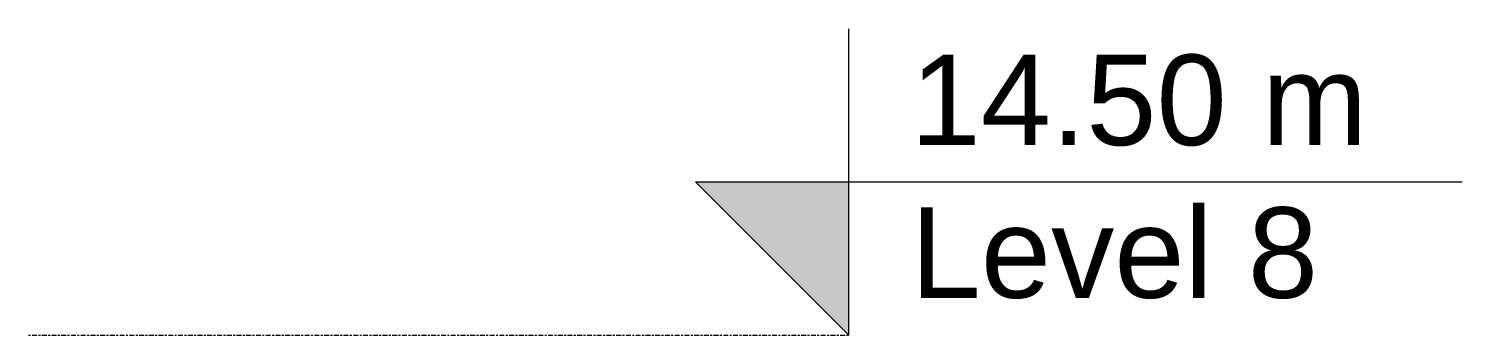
# Model space of a CAD drawing. Header units: millimetres. Extents: x -19779 to 53254, y -11975 to 15500.
# Drawn here: x 48579 to 53254, y 14500 to 15500 of the extents above; entities that cross this region are included whole.
import ezdxf

# ---------------------------------------------------------------- set-up
doc = ezdxf.new("R2010")
doc.units = ezdxf.units.MM
doc.linetypes.add('Centre', pattern=[31.75, 6.35, -4.7625, 15.875, -4.7625])
doc.layers.add('A-FLOR-LEVL', color=51, linetype='Continuous', lineweight=9)
doc.styles.add('Arial', font='arial.ttf', dxfattribs={"height": 295.05988})

# ---------------------------------------------------------------- blocks, each defined once
blk = doc.blocks.new('标高 - M_Level Head - Triangle Spot-152738-Section 1')
at = {"layer": 'A-FLOR-LEVL'}
blk.add_hatch(color=256, dxfattribs=at).paths.add_polyline_path([(51253.8, 1901.4), (51253.8, 1401.4), (50753.8, 1901.4)], flags=0)
for p, q in [((51253.8, 1401.4), (51253.8, 2401.4)), ((50753.8, 1901.4), (51253.8, 1401.4)), ((50753.8, 1901.4), (53253.8, 1901.4))]:
    blk.add_line(p, q, dxfattribs=at)

msp = doc.modelspace()

# ---------------------------------------------------------------- linework, layer by layer
at = {"layer": 'A-FLOR-LEVL', "linetype": 'Centre'}
msp.add_line((48578.8, 14500), (51253.8, 14500), dxfattribs=at)

# ---------------------------------------------------------------- block references
at = {"layer": 'A-FLOR-LEVL'}
msp.add_blockref('标高 - M_Level Head - Triangle Spot-152738-Section 1', (0, 13098.6), dxfattribs=at)

# ---------------------------------------------------------------- texts
at = {"layer": 'A-FLOR-LEVL', "char_height": 295.06, "attachment_point": 1, "line_spacing_factor": 0.938532, "style": 'Arial'}
for s, insert, width in [('14.50 m', (51454.4, 15415.2), 1774.625), ('Level 8', (51454.4, 14917.3), 1587.444)]:
    msp.add_mtext(s, dxfattribs=dict(at, insert=insert, width=width))

doc.saveas('drawing.dxf')
